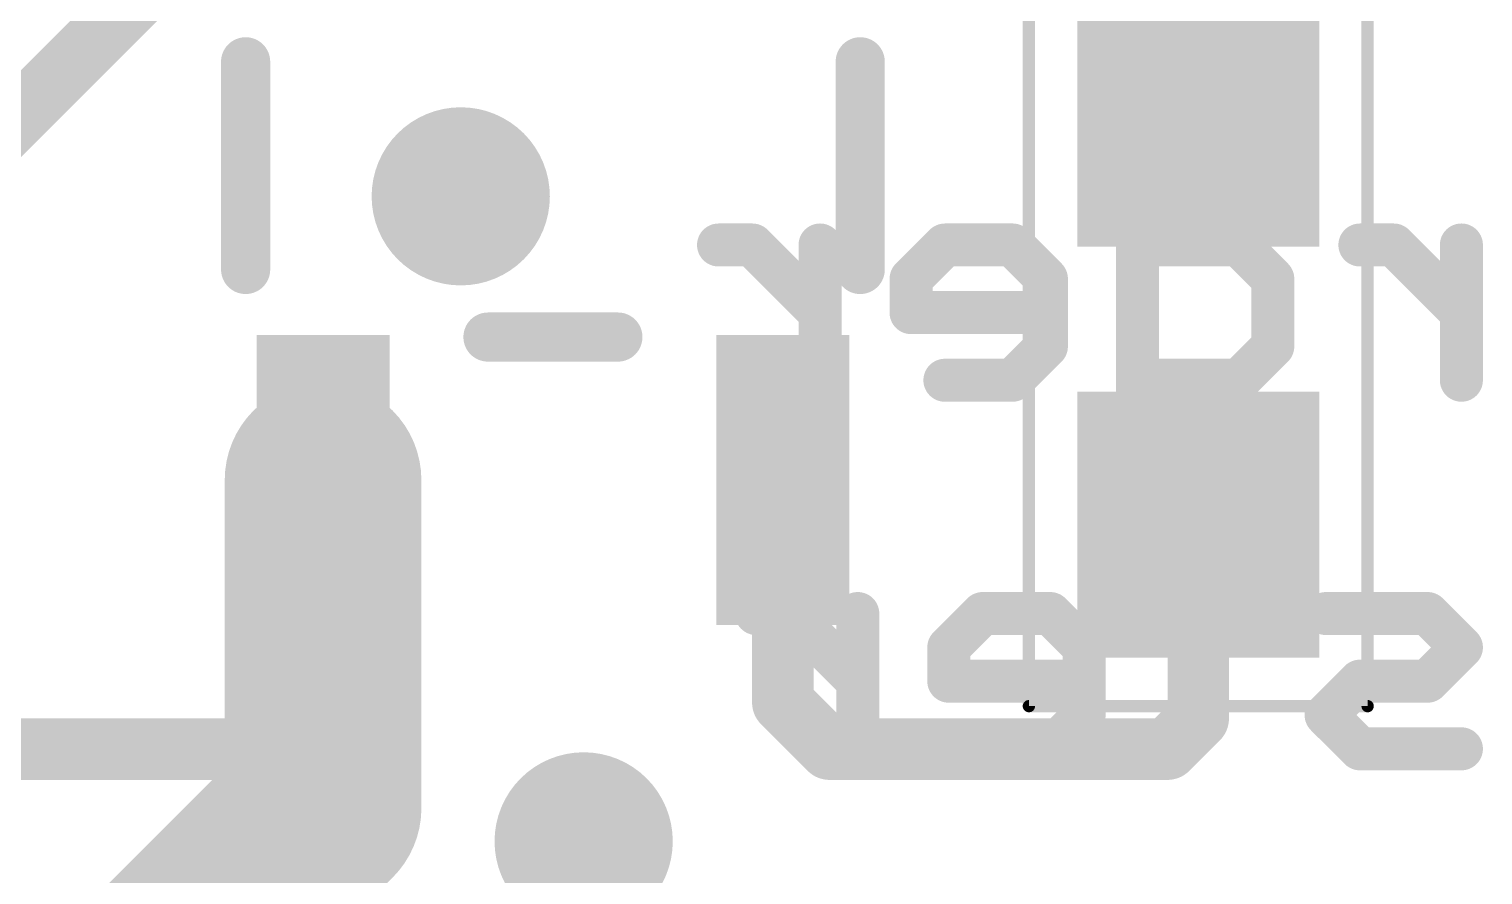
# Model space of a CAD drawing. Extents: x -0.2 to 20.5, y -0.3 to 32.1.
# Drawn here: x 7.49 to 13.5, y 14.72 to 18.22 of the extents above; entities that cross this region are included whole.
import ezdxf

# ---------------------------------------------------------------- set-up
doc = ezdxf.new("R2010")
doc.units = 0
for name, color, linetype in [('1', 12, 'CONTINUOUS'), ('16', 132, 'CONTINUOUS'), ('18', 110, 'CONTINUOUS'), ('21', 41, 'CONTINUOUS'), ('22', 40, 'CONTINUOUS'), ('39', 12, 'CONTINUOUS')]:
    doc.layers.add(name, color=color, linetype=linetype)

# ---------------------------------------------------------------- blocks, each defined once
blk = doc.blocks.new('RECT')
blk.add_solid([(-0.5, -0.5), (0.5, -0.5), (-0.5, 0.5), (0.5, 0.5)])
blk = doc.blocks.new('ROUNDV')
at = {"const_width": 0.5}
blk.add_lwpolyline([(0, -0.25, 1), (0, 0.25, 1), (0, -0.25)], format="xyb", dxfattribs=at)

msp = doc.modelspace()

# ---------------------------------------------------------------- linework, layer by layer
at = {"layer": '1'}
for points, const_width in [([(8.702, 16.3529), (8.702, 14.9964)], 0.8128), ([(10.602, 15.433), (10.602, 16.3529)], 0.254), ([(12.319, 16.168), (12.319, 15.367)], 0.254), ([(10.795, 15.24), (10.602, 15.433)], 0.254), ([(8.702, 15.24), (8.641, 15.24)], 0.4064), ([(8.702, 14.9964), (8.702, 15.24)], 0.4064), ([(12.319, 15.367), (12.192, 15.24)], 0.254), ([(7.913, 14.2074), (8.702, 14.9964)], 0.8128), ([(6.692, 15.24), (8.641, 15.24)], 0.254), ([(12.192, 15.24), (10.795, 15.24)], 0.254)]:
    msp.add_lwpolyline(points, dxfattribs=dict(at, const_width=const_width))
for points, const_width in [([(8.9052, 16.3529, 1), (8.4988, 16.3529)], 0.4064), ([(10.6655, 16.3529, 1), (10.5385, 16.3529)], 0.127), ([(12.3825, 16.168, 1), (12.2555, 16.168)], 0.127), ([(10.6469, 15.4779, 1), (10.5571, 15.3881)], 0.127), ([(8.641, 15.3416, 1), (8.641, 15.1384)], 0.2032), ([(8.8036, 15.24, 1), (8.6004, 15.24)], 0.2032), ([(8.702, 15.1384, 1), (8.702, 15.3416)], 0.2032), ([(10.5385, 15.433, 1), (10.6655, 15.433)], 0.127), ([(12.3639, 15.3221, 1), (12.2741, 15.4119)], 0.127), ([(8.8457, 14.8528, 1), (8.5583, 15.1401)], 0.4064), ([(12.2555, 15.367, 1), (12.3825, 15.367)], 0.127), ([(8.641, 15.1765, 1), (8.641, 15.3035)], 0.127), ([(10.795, 15.3035, 1), (10.795, 15.1765)], 0.127), ([(10.7501, 15.1951, 1), (10.8399, 15.2849)], 0.127), ([(12.1471, 15.2849, 1), (12.2369, 15.1951)], 0.127), ([(12.192, 15.1765, 1), (12.192, 15.3035)], 0.127), ([(8.4988, 14.9964, 1), (8.9052, 14.9964)], 0.4064), ([(8.6004, 14.9964, 1), (8.8036, 14.9964)], 0.2032)]:
    msp.add_lwpolyline(points, format="xyb", dxfattribs=dict(at, const_width=const_width))
at = {"layer": '16', "const_width": 0.254}
msp.add_lwpolyline([(6.096, 16.51), (8.001, 18.415)], dxfattribs=at)
at = {"layer": '21', "const_width": 0.2032}
for points in [[(8.382, 17.2236), (8.382, 18.0824)], [(10.922, 18.0824), (10.922, 17.2236)], [(9.9204, 16.9442), (9.3836, 16.9442)]]:
    msp.add_lwpolyline(points, dxfattribs=at)
at = {"layer": '21', "const_width": 0.1016}
for points in [[(8.4328, 18.0824, 1), (8.3312, 18.0824)], [(10.9728, 18.0824, 1), (10.8712, 18.0824)], [(8.3312, 17.2236, 1), (8.4328, 17.2236)], [(10.8712, 17.2236, 1), (10.9728, 17.2236)], [(9.3836, 16.995, 1), (9.3836, 16.8934)], [(9.9204, 16.8934, 1), (9.9204, 16.995)]]:
    msp.add_lwpolyline(points, format="xyb", dxfattribs=at)
at = {"layer": '22', "const_width": 0.1778}
for points in [[(10.4763, 17.3249), (10.3365, 17.3249)], [(10.7559, 17.0452), (10.4763, 17.3249)], [(10.7559, 16.7656), (10.7559, 17.3249)], [(11.272, 17.3249), (11.1322, 17.185)], [(11.5516, 17.3249), (11.272, 17.3249)], [(11.6915, 17.185), (11.5516, 17.3249)], [(12.0677, 16.6258), (12.0677, 17.3249)], [(12.0677, 17.3249), (12.4872, 17.3249)], [(12.4872, 17.3249), (12.627, 17.185)], [(13.1269, 17.3249), (12.9871, 17.3249)], [(13.4066, 17.0452), (13.1269, 17.3249)], [(13.4066, 16.7656), (13.4066, 17.3249)], [(11.1322, 17.185), (11.1322, 17.0452)], [(11.6915, 16.9054), (11.6915, 17.185)], [(12.627, 17.185), (12.627, 16.9054)], [(11.1322, 17.0452), (11.6915, 17.0452)], [(11.5516, 16.7656), (11.6915, 16.9054)], [(12.627, 16.9054), (12.4872, 16.7656)], [(11.272, 16.7656), (11.5516, 16.7656)], [(12.4872, 16.7656), (12.0677, 16.7656)], [(12.2075, 16.486), (12.0677, 16.6258)], [(12.3473, 16.486), (12.2075, 16.486)], [(12.3312, 15.9407), (12.3312, 15.3814)], [(10.6322, 15.8009), (10.4924, 15.8009)], [(10.9119, 15.5212), (10.6322, 15.8009)], [(10.9119, 15.2416), (10.9119, 15.8009)], [(11.4279, 15.8009), (11.2881, 15.661)], [(11.7076, 15.8009), (11.4279, 15.8009)], [(11.8474, 15.661), (11.7076, 15.8009)], [(12.4711, 15.8009), (12.1914, 15.8009)], [(13.2668, 15.8009), (12.8473, 15.8009)], [(13.4066, 15.661), (13.2668, 15.8009)], [(11.2881, 15.661), (11.2881, 15.5212)], [(11.8474, 15.3814), (11.8474, 15.661)], [(13.2668, 15.5212), (13.4066, 15.661)], [(11.2881, 15.5212), (11.8474, 15.5212)], [(12.8473, 15.3814), (12.9871, 15.5212)], [(12.9871, 15.5212), (13.2668, 15.5212)], [(11.7076, 15.2416), (11.8474, 15.3814)], [(12.3312, 15.3814), (12.1914, 15.2416)], [(12.9871, 15.2416), (12.8473, 15.3814)], [(11.4279, 15.2416), (11.7076, 15.2416)], [(13.4066, 15.2416), (12.9871, 15.2416)]]:
    msp.add_lwpolyline(points, dxfattribs=at)
at = {"layer": '22', "const_width": 0.0889}
for points in [[(10.3365, 17.3693, 1), (10.3365, 17.2804)], [(10.5077, 17.3563, 1), (10.4449, 17.2934)], [(10.4763, 17.2804, 1), (10.4763, 17.3693)], [(10.8004, 17.3249, 1), (10.7115, 17.3249)], [(11.272, 17.3693, 1), (11.272, 17.2804)], [(11.3034, 17.2934, 1), (11.2406, 17.3563)], [(11.5831, 17.3563, 1), (11.5202, 17.2934)], [(11.5516, 17.2804, 1), (11.5516, 17.3693)], [(12.0677, 17.3693, 1), (12.0677, 17.2804)], [(12.1122, 17.3249, 1), (12.0233, 17.3249)], [(12.5186, 17.3563, 1), (12.4557, 17.2934)], [(12.4872, 17.2804, 1), (12.4872, 17.3693)], [(12.9871, 17.3693, 1), (12.9871, 17.2804)], [(13.1584, 17.3563, 1), (13.0955, 17.2934)], [(13.1269, 17.2804, 1), (13.1269, 17.3693)], [(13.451, 17.3249, 1), (13.3621, 17.3249)], [(11.1766, 17.185, 1), (11.0877, 17.185)], [(11.1008, 17.2165, 1), (11.1636, 17.1536)], [(11.7359, 17.185, 1), (11.647, 17.185)], [(11.66, 17.1536, 1), (11.7229, 17.2165)], [(12.6714, 17.185, 1), (12.5825, 17.185)], [(12.5956, 17.1536, 1), (12.6584, 17.2165)], [(11.1322, 17.0897, 1), (11.1322, 17.0008)], [(11.6915, 17.0008, 1), (11.6915, 17.0897)], [(10.7245, 17.0138, 1), (10.7874, 17.0767)], [(11.0877, 17.0452, 1), (11.1766, 17.0452)], [(13.3752, 17.0138, 1), (13.438, 17.0767)], [(11.647, 16.9054, 1), (11.7359, 16.9054)], [(11.7229, 16.874, 1), (11.66, 16.9368)], [(12.5825, 16.9054, 1), (12.6714, 16.9054)], [(12.6584, 16.874, 1), (12.5956, 16.9368)], [(11.272, 16.81, 1), (11.272, 16.7211)], [(11.5202, 16.797, 1), (11.5831, 16.7342)], [(11.5516, 16.7211, 1), (11.5516, 16.81)], [(12.0677, 16.81, 1), (12.0677, 16.7211)], [(12.4557, 16.797, 1), (12.5186, 16.7342)], [(12.4872, 16.7211, 1), (12.4872, 16.81)], [(10.7115, 16.7656, 1), (10.8004, 16.7656)], [(13.3621, 16.7656, 1), (13.451, 16.7656)], [(12.0991, 16.6572, 1), (12.0363, 16.5943)], [(12.0233, 16.6258, 1), (12.1122, 16.6258)], [(12.2075, 16.5304, 1), (12.2075, 16.4415)], [(12.1761, 16.4545, 1), (12.239, 16.5174)], [(12.3473, 16.4415, 1), (12.3473, 16.5304)], [(12.3757, 15.9407, 1), (12.2868, 15.9407)], [(10.4924, 15.8453, 1), (10.4924, 15.7564)], [(10.6637, 15.8323, 1), (10.6008, 15.7694)], [(10.6322, 15.7564, 1), (10.6322, 15.8453)], [(10.9563, 15.8009, 1), (10.8674, 15.8009)], [(11.4279, 15.8453, 1), (11.4279, 15.7564)], [(11.4594, 15.7694, 1), (11.3965, 15.8323)], [(11.739, 15.8323, 1), (11.6761, 15.7694)], [(11.7076, 15.7564, 1), (11.7076, 15.8453)], [(12.1914, 15.8453, 1), (12.1914, 15.7564)], [(12.4711, 15.7564, 1), (12.4711, 15.8453)], [(12.8473, 15.8453, 1), (12.8473, 15.7564)], [(13.2982, 15.8323, 1), (13.2353, 15.7694)], [(13.2668, 15.7564, 1), (13.2668, 15.8453)], [(11.3326, 15.661, 1), (11.2437, 15.661)], [(11.8918, 15.661, 1), (11.8029, 15.661)], [(13.438, 15.6296, 1), (13.3752, 15.6925)], [(11.2567, 15.6925, 1), (11.3195, 15.6296)], [(11.816, 15.6296, 1), (11.8788, 15.6925)], [(13.3752, 15.6296, 1), (13.438, 15.6925)], [(10.8804, 15.4898, 1), (10.9433, 15.5527)], [(11.2881, 15.5657, 1), (11.2881, 15.4768)], [(11.2437, 15.5212, 1), (11.3326, 15.5212)], [(11.8474, 15.4768, 1), (11.8474, 15.5657)], [(12.9871, 15.5657, 1), (12.9871, 15.4768)], [(13.0186, 15.4898, 1), (12.9557, 15.5527)], [(13.2353, 15.5527, 1), (13.2982, 15.4898)], [(13.2668, 15.4768, 1), (13.2668, 15.5657)], [(11.8788, 15.35, 1), (11.816, 15.4128)], [(12.3627, 15.35, 1), (12.2998, 15.4128)], [(12.8787, 15.4128, 1), (12.8159, 15.35)], [(12.8159, 15.4128, 1), (12.8787, 15.35)], [(11.8029, 15.3814, 1), (11.8918, 15.3814)], [(12.2868, 15.3814, 1), (12.3757, 15.3814)], [(11.4279, 15.286, 1), (11.4279, 15.1971)], [(11.7076, 15.1971, 1), (11.7076, 15.286)], [(12.9871, 15.286, 1), (12.9871, 15.1971)], [(13.4066, 15.1971, 1), (13.4066, 15.286)], [(10.8674, 15.2416, 1), (10.9563, 15.2416)], [(11.6761, 15.273, 1), (11.739, 15.2102)], [(12.16, 15.273, 1), (12.2229, 15.2102)], [(12.9557, 15.2102, 1), (13.0186, 15.273)]]:
    msp.add_lwpolyline(points, format="xyb", dxfattribs=at)
at = {"layer": '39', "const_width": 0.0508}
for points in [[(11.619, 15.418), (11.619, 18.618)], [(13.019, 18.618), (13.019, 15.418)], [(13.019, 15.418), (11.619, 15.418)]]:
    msp.add_lwpolyline(points, dxfattribs=at)
at = {"layer": '39', "const_width": 0.0254}
for points in [[(11.619, 15.4307, 1), (11.619, 15.4053)], [(13.019, 15.4053, 1), (13.019, 15.4307)], [(11.6063, 15.418, 1), (11.6317, 15.418)], [(13.0063, 15.418, 1), (13.0317, 15.418)]]:
    msp.add_lwpolyline(points, format="xyb", dxfattribs=at)

# ---------------------------------------------------------------- block references
at = {"layer": '1', "xscale": 1.1, "rotation": 90}
for p in [(12.319, 17.868), (12.319, 16.168)]:
    msp.add_blockref('RECT', p, dxfattribs=at)
at = {"layer": '1', "xscale": 0.55, "yscale": 1.2, "rotation": 180}
for p in [(8.702, 16.3529), (10.602, 16.3529)]:
    msp.add_blockref('RECT', p, dxfattribs=at)
at = {"layer": '18', "xscale": 0.7366, "yscale": 0.7366}
for p in [(9.271, 17.526), (9.271, 17.526), (9.779, 14.859), (9.779, 14.859)]:
    msp.add_blockref('ROUNDV', p, dxfattribs=at)

doc.saveas('drawing.dxf')
